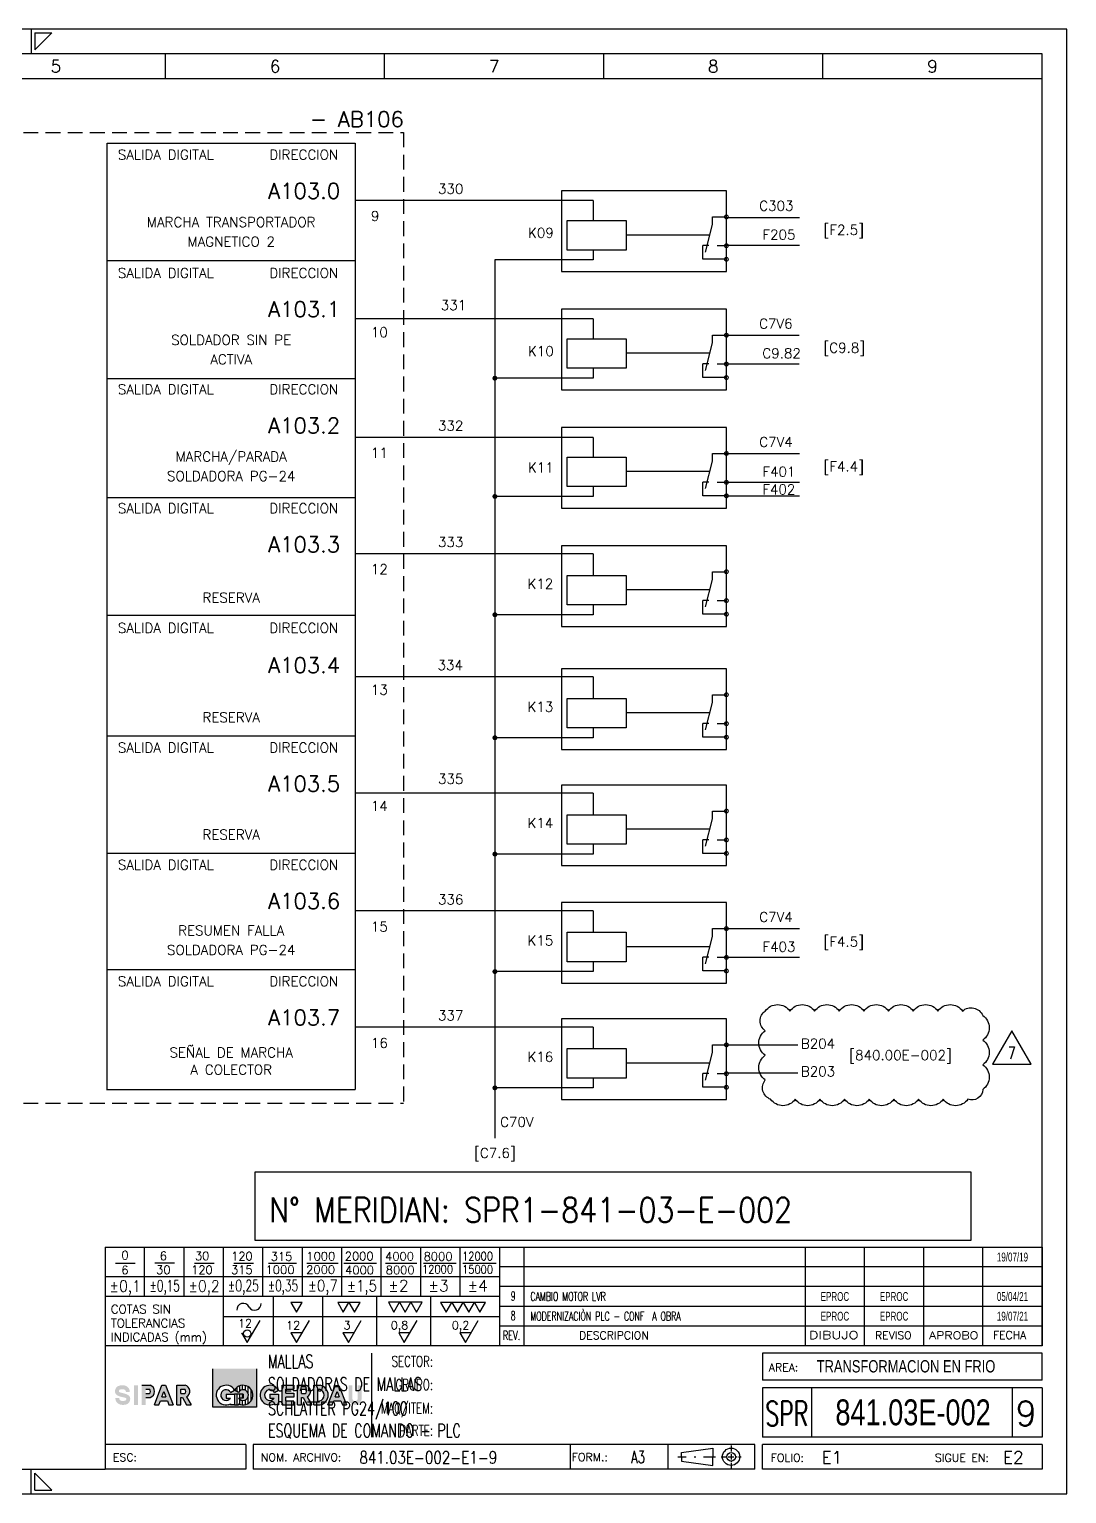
# Model space of a CAD drawing. Header units: millimetres. Extents: x 0 to 420, y 0 to 297.
# Drawn here: x 209.6 to 420, y 0 to 297 of the extents above; entities that cross this region are included whole.
import ezdxf
from ezdxf.enums import TextEntityAlignment as Align

# ---------------------------------------------------------------- set-up
doc = ezdxf.new("R2010")
doc.units = ezdxf.units.MM
doc.linetypes.add('HIDDEN', pattern=[4.5, 3, -1.5])
for name, color, linetype in [('COMPONENTES', 4, 'Continuous'), ('LINE-CONEX', 3, 'Continuous'), ('MARGENES', 6, 'Continuous'), ('REC', 6, 'Continuous'), ('RECUADRO', 5, 'HIDDEN'), ('TEX', 150, 'Continuous'), ('TEXTO', 7, 'Continuous'), ('Textos', 150, 'Continuous'), ('TITULO', 6, 'Continuous')]:
    doc.layers.add(name, color=color, linetype=linetype)
doc.styles.add('ARIAL', font='arial.ttf', dxfattribs={"height": 2})
doc.styles.add('LCOTAS', font='ROMANS')
doc.styles.add('LETRA2', font='swissk.ttf', dxfattribs={"height": 2})
doc.styles.add('LETRA25', font='romans', dxfattribs={"height": 2.5})
doc.styles.add('LETRA4', font='ROMANS', dxfattribs={"height": 4})
doc.styles.add('LETRA5', font='ROMANS', dxfattribs={"height": 5})
doc.styles.add('ROMANS', font='romans.shx', dxfattribs={"width": 0.85})
doc.styles.get("Standard").update_dxf_attribs({"font": 'arial.ttf'})

# ---------------------------------------------------------------- blocks, each defined once
blk = doc.blocks.new('CONTAC1')
at = {"layer": 'COMPONENTES'}
blk.add_lwpolyline([(12, 0), (6, 0), (0, 0), (0, -6), (12, -6)], close=True, dxfattribs=at)
blk = doc.blocks.new('A3')
at = {"layer": 'TEX'}
h = blk.add_hatch(color=256, dxfattribs=at)
h.paths.add_polyline_path([(255.67, 25.35), (246.84, 25.35), (246.84, 17.57), (255.67, 17.57)])
h.paths.add_polyline_path([(252.04, 18.24), (252.04, 18.01), (251.24, 18.01), (250.44, 18.01), (250.44, 18.24, -2.348205), (251.24, 21, -2.348205)], flags=16)
h.paths.add_polyline_path([(252.08, 19.4), (252.97, 19.4), (252.97, 20.2), (251.24, 20.2), (249.52, 20.2), (249.52, 19.4), (250.41, 19.4, -3.501885), (250.45, 20.54), (251.24, 21), (252.04, 20.54, -3.501885)], flags=0)
h = blk.add_hatch(color=256, dxfattribs=at)
h.paths.add_polyline_path([(228.13, 21.15), (228.25, 21.17), (228.36, 21.18), (228.49, 21.19), (228.63, 21.18), (228.75, 21.17), (228.86, 21.14), (228.97, 21.08), (229.08, 21), (229.15, 20.89), (229.18, 20.81), (229.2, 20.7), (229.21, 20.6), (230.01, 20.6), (230, 20.66), (230, 20.7), (229.99, 20.75), (229.99, 20.8), (229.98, 20.84), (229.98, 20.88), (229.97, 20.92), (229.96, 20.96), (229.95, 21), (229.94, 21.04), (229.93, 21.08), (229.91, 21.12), (229.9, 21.17), (229.88, 21.21), (229.86, 21.25), (229.83, 21.29), (229.81, 21.34), (229.78, 21.38), (229.75, 21.43), (229.71, 21.47), (229.68, 21.51), (229.64, 21.55), (229.6, 21.59), (229.56, 21.63), (229.52, 21.66), (229.47, 21.7), (229.43, 21.73), (229.38, 21.76), (229.34, 21.79), (229.29, 21.81), (229.25, 21.83), (229.21, 21.85), (229.16, 21.87), (229.12, 21.89), (229.08, 21.9), (229.03, 21.92), (228.99, 21.93), (228.95, 21.94), (228.91, 21.95), (228.87, 21.95), (228.83, 21.96), (228.78, 21.97), (228.74, 21.97), (228.7, 21.97), (228.66, 21.98), (228.62, 21.98), (228.58, 21.98), (228.54, 21.98), (228.5, 21.98), (228.46, 21.98), (228.42, 21.98), (228.38, 21.98), (228.34, 21.98), (228.3, 21.98), (228.25, 21.97), (228.21, 21.97), (228.16, 21.97), (228.11, 21.96), (228.06, 21.95), (228.01, 21.94), (227.95, 21.93), (227.9, 21.92), (227.84, 21.9), (227.78, 21.88), (227.72, 21.86), (227.66, 21.83), (227.6, 21.8), (227.54, 21.77), (227.48, 21.73), (227.42, 21.69), (227.37, 21.65), (227.32, 21.6), (227.27, 21.55), (227.23, 21.5), (227.19, 21.44), (227.15, 21.38), (227.12, 21.31), (227.1, 21.25), (227.07, 21.18), (227.05, 21.12), (227.03, 21.05), (227.02, 20.98), (227.01, 20.92), (227, 20.85), (227, 20.79), (227, 20.72), (227, 20.66), (227.01, 20.6), (227.02, 20.54), (227.04, 20.49), (227.05, 20.44), (227.08, 20.39), (227.1, 20.34), (227.13, 20.29), (227.16, 20.24), (227.19, 20.2), (227.23, 20.16), (227.26, 20.11), (227.3, 20.07), (227.34, 20.04), (227.38, 20), (227.39, 19.99), (227.54, 19.91), (227.8, 19.79), (228.09, 19.7), (228.41, 19.62), (228.72, 19.54), (228.99, 19.49), (229.14, 19.43), (229.29, 19.29), (229.28, 19.1), (229.2, 18.94), (229.03, 18.86), (228.78, 18.82), (228.55, 18.81), (228.34, 18.82), (228.19, 18.86), (228.04, 18.96), (227.92, 19.1), (227.89, 19.21), (227.87, 19.4), (227.07, 19.4), (227.07, 19.34), (227.08, 19.3), (227.08, 19.25), (227.09, 19.2), (227.09, 19.16), (227.1, 19.12), (227.11, 19.08), (227.12, 19.04), (227.13, 19), (227.14, 18.96), (227.15, 18.92), (227.16, 18.88), (227.18, 18.83), (227.2, 18.79), (227.22, 18.75), (227.24, 18.71), (227.27, 18.66), (227.3, 18.62), (227.33, 18.57), (227.36, 18.53), (227.4, 18.49), (227.44, 18.45), (227.48, 18.41), (227.52, 18.37), (227.56, 18.34), (227.6, 18.3), (227.65, 18.27), (227.69, 18.24), (227.74, 18.21), (227.78, 18.19), (227.83, 18.17), (227.87, 18.15), (227.91, 18.13), (227.96, 18.11), (228, 18.1), (228.04, 18.08), (228.08, 18.07), (228.13, 18.06), (228.17, 18.05), (228.21, 18.05), (228.25, 18.04), (228.29, 18.03), (228.33, 18.03), (228.37, 18.03), (228.41, 18.02), (228.45, 18.02), (228.49, 18.02), (228.53, 18.02), (228.57, 18.02), (228.61, 18.02), (228.65, 18.02), (228.7, 18.02), (228.74, 18.02), (228.78, 18.02), (228.82, 18.03), (228.87, 18.03), (228.92, 18.03), (228.97, 18.04), (229.02, 18.05), (229.07, 18.06), (229.12, 18.07), (229.18, 18.08), (229.24, 18.1), (229.29, 18.12), (229.35, 18.14), (229.42, 18.17), (229.48, 18.2), (229.54, 18.23), (229.59, 18.27), (229.65, 18.31), (229.71, 18.35), (229.76, 18.4), (229.8, 18.45), (229.85, 18.5), (229.89, 18.56), (229.92, 18.62), (229.95, 18.69), (229.98, 18.75), (230, 18.82), (230.03, 18.88), (230.04, 18.95), (230.06, 19.02), (230.07, 19.08), (230.07, 19.15), (230.08, 19.21), (230.08, 19.28), (230.07, 19.34), (230.07, 19.4), (230.05, 19.46), (230.04, 19.51), (230.02, 19.56), (230, 19.61), (229.97, 19.66), (229.95, 19.71), (229.92, 19.76), (229.88, 19.8), (229.85, 19.84), (229.81, 19.89), (229.77, 19.93), (229.73, 19.96), (229.69, 20), (229.68, 20.01), (229.64, 20.03), (229.58, 20.06), (229.53, 20.09), (229.48, 20.11), (229.43, 20.14), (229.38, 20.16), (229.34, 20.18), (229.29, 20.19), (229.25, 20.21), (229.21, 20.23), (229.17, 20.24), (229.13, 20.25), (229.09, 20.27), (229.05, 20.28), (229.02, 20.29), (228.98, 20.3), (228.94, 20.31), (228.9, 20.32), (228.86, 20.33), (228.82, 20.34), (228.79, 20.35), (228.69, 20.37), (228.62, 20.39), (228.55, 20.41), (228.51, 20.42), (228.47, 20.43), (228.44, 20.44), (228.4, 20.45), (228.36, 20.46), (228.33, 20.46), (228.29, 20.47), (228.26, 20.48), (228.18, 20.5), (228.09, 20.52), (227.98, 20.56), (227.87, 20.62), (227.79, 20.71), (227.79, 20.83), (227.82, 20.96), (227.89, 21.06), (228, 21.12)])
h.paths.add_polyline_path([(230.87, 18.01), (231.67, 18.01), (231.67, 21.99), (230.87, 21.99)])
h.paths.add_polyline_path([(232.42, 18.01), (233.22, 18.01), (233.22, 19.5), (234.14, 19.5, 0.708852), (234.14, 21.99), (232.42, 21.99)])
h.paths.add_polyline_path([(233.22, 20.3), (233.22, 21.2), (233.97, 21.2, -0.566556), (233.97, 20.3)], flags=16)
h.paths.add_polyline_path([(236.19, 18.83), (237.62, 18.83), (237.94, 18.01), (238.8, 18.01), (237.24, 21.99), (236.52, 21.99), (235.03, 18.01), (235.88, 18.01)])
h.paths.add_polyline_path([(236.49, 19.63), (236.89, 20.7), (237.31, 19.63)], flags=16)
h.paths.add_polyline_path([(240.35, 19.5), (240.71, 19.5), (241.52, 18.01), (242.43, 18.01), (241.52, 19.67, 0.672291), (241.2, 21.99), (239.55, 21.99), (239.55, 18.01), (240.35, 18.01)])
h.paths.add_polyline_path([(240.35, 20.3), (240.35, 21.2), (241.15, 21.2, -0.508421), (241.1, 20.3)], flags=16)
h = blk.add_hatch(dxfattribs=at)
h.set_pattern_fill('ANSI31', color=256, scale=0.179464, angle=45, style=0)
h.set_pattern_definition([(90, (130.9459, 1.37434), (-0.5697977, 1e-16), [])])
h.paths.add_polyline_path([(251.24, 21), (252.04, 20.54, -3.501885), (252.08, 19.4), (252.97, 19.4), (252.97, 20.2), (251.24, 20.2), (251.24, 18.01), (252.04, 18.01), (252.04, 18.24, 2.348205)])
h = blk.add_hatch(color=256, dxfattribs=at)
h.paths.add_polyline_path([(259.33, 18.24), (259.33, 18.01), (260.13, 18.01), (260.13, 20.2), (258.4, 20.2), (258.4, 19.4), (259.29, 19.4, -3.501885), (259.33, 20.54), (260.13, 21, 2.348205)])
h.paths.add_polyline_path([(263.26, 21.99), (260.87, 21.99), (260.87, 18.01), (263.26, 18.01), (263.26, 18.8), (261.66, 18.8), (261.66, 19.56), (263.26, 19.56), (263.26, 20.36), (261.66, 20.36), (261.66, 21.2), (263.26, 21.2)])
h.paths.add_polyline_path([(265.68, 21.99), (264.02, 21.99), (264.02, 18.01), (264.82, 18.01), (264.82, 19.5), (265.18, 19.5), (265.99, 18.01), (266.9, 18.01), (266, 19.67, 0.672291)])
h.paths.add_polyline_path([(264.82, 21.2), (265.63, 21.2, -0.508421), (265.58, 20.3), (264.82, 20.3)], flags=16)
h.paths.add_polyline_path([(268.57, 21.99), (267.33, 21.99), (267.33, 18.01), (268.59, 18.01, 0.825148)])
h.paths.add_polyline_path([(268.12, 21.2), (268.49, 21.2, -0.780464), (268.5, 18.8), (268.12, 18.8)], flags=16)
h.paths.add_polyline_path([(272.41, 21.97), (271.69, 21.99), (270.19, 18.01), (271.04, 18.01), (271.35, 18.83), (272.79, 18.83), (273.11, 18.01), (273.97, 18.01)])
h.paths.add_polyline_path([(272.05, 20.7), (272.47, 19.63), (271.65, 19.63)], flags=16)
h.paths.add_polyline_path([(275.15, 21.99), (274.35, 21.99), (274.35, 19.12, 0.841466), (277, 19.12), (277, 21.99), (276.2, 21.99), (276.2, 19.2, -0.760831), (275.15, 19.2)])
at = {"layer": 'MARGENES', "color": 4}
for p, q in [((420, 297), (0, 297)), ((210, 297), (210, 292)), ((210.77, 292.85), (214.17, 296.25)), ((210.77, 296.25), (214.17, 296.25)), ((210.77, 296.25), (210.77, 292.85)), ((420, 0), (420, 297)), ((210, 0), (210, 5)), ((210.77, 4.15), (214.17, 0.75)), ((210.77, 0.75), (210.77, 4.15)), ((0, 0), (420, 0)), ((210.77, 0.75), (214.17, 0.75))]:
    blk.add_line(p, q, dxfattribs=at)
at = {"layer": 'MARGENES'}
for p, q in [((415, 292), (15, 292)), ((415, 30), (415, 292)), ((415, 50), (415, 30)), ((415, 23), (415, 28.5)), ((415, 21.5), (415, 11.5)), ((415, 10), (415, 5)), ((15, 5), (225, 5)), ((253.5, 5), (225, 5)), ((356.78, 5), (255, 5)), ((415, 5), (358.28, 5))]:
    blk.add_line(p, q, dxfattribs=at)
at = {"layer": 'MARGENES', "color": 1}
for p, q in [((237.22, 287), (237.22, 292)), ((281.67, 287), (281.67, 292)), ((326.11, 287), (326.11, 292)), ((370.56, 287), (370.56, 292)), ((15, 287), (415, 287)), ((233, 40), (233, 50)), ((241, 40), (241, 50)), ((249, 30), (249, 50)), ((257, 40), (257, 50)), ((265, 40), (265, 50)), ((273, 40), (273, 50)), ((281, 40), (281, 50)), ((289, 40), (289, 50)), ((297, 40), (297, 50)), ((310, 30), (310, 50)), ((367, 30), (367, 50)), ((379, 30), (379, 50)), ((391, 30), (391, 50)), ((403, 30), (403, 50)), ((227.1, 46.76), (231.1, 46.76)), ((235.06, 46.82), (239.06, 46.82)), ((243.1, 46.76), (247.1, 46.76)), ((251.1, 46.76), (255.1, 46.76)), ((258.14, 46.76), (263.81, 46.76)), ((265.88, 46.76), (272.28, 46.76)), ((273.41, 46.76), (280, 46.76)), ((281.87, 46.76), (288.24, 46.76)), ((289.57, 46.76), (296.2, 46.76)), ((297.52, 46.76), (304.29, 46.76)), ((415, 46), (305, 46)), ((305, 44), (225, 44)), ((415, 42), (305, 42)), ((259.09, 40), (259.09, 30)), ((269.09, 40), (269.09, 30)), ((280.02, 40), (280.02, 30)), ((290.95, 40), (290.95, 30)), ((305, 35.88), (249, 35.88)), ((415, 38), (305, 38)), ((253.8, 30.65), (256.41, 35.15)), ((263.8, 30.65), (266.41, 35.15)), ((274.32, 30.65), (276.92, 35.15)), ((285.67, 30.65), (288.27, 35.15)), ((298.06, 30.65), (300.66, 35.15)), ((415, 34), (305, 34)), ((252.67, 32.62), (253.8, 30.65)), ((262.67, 32.62), (263.8, 30.65)), ((264.94, 32.62), (262.67, 32.62)), ((273.19, 32.62), (274.32, 30.65)), ((275.46, 32.62), (273.19, 32.62)), ((284.53, 32.62), (285.67, 30.65)), ((286.81, 32.62), (284.53, 32.62)), ((296.92, 32.62), (298.06, 30.65)), ((299.2, 32.62), (296.92, 32.62)), ((351.94, 9.77), (351.94, 8.55)), ((341.17, 7.49), (342.83, 7.49)), ((344.43, 7.49), (344.79, 7.49)), ((346.34, 7.49), (348.79, 7.49)), ((349.91, 7.49), (350.08, 7.49)), ((349.99, 7.49), (350.86, 7.49)), ((351.35, 7.49), (352.48, 7.49)), ((351.94, 8.39), (351.94, 8.23)), ((351.94, 8.02), (351.94, 6.94)), ((351.94, 6.7), (351.94, 6.45)), ((351.94, 6.26), (351.94, 5.18)), ((353.02, 7.49), (353.16, 7.49)), ((353.42, 7.49), (353.96, 7.49))]:
    blk.add_line(p, q, dxfattribs=at)
at = {"layer": 'MARGENES', "color": 7}
for p, q in [((225, 50), (415, 50)), ((305, 50), (305, 30)), ((305, 40), (225, 40)), ((415, 30), (225, 30)), ((279, 28.5), (279, 11.5)), ((415, 28.5), (358.28, 28.5)), ((358.28, 28.5), (358.28, 23)), ((415, 23), (358.28, 23)), ((415, 21.5), (358.28, 21.5)), ((358.28, 21.5), (358.28, 11.5)), ((368.28, 11.5), (368.28, 21.5)), ((409, 11.5), (409, 21.5)), ((253.5, 10), (225, 10)), ((253.5, 10), (253.5, 5)), ((356.78, 10), (255, 10)), ((255, 10), (255, 5)), ((319.3, 10), (319.3, 5)), ((339.1, 10), (339.1, 5)), ((356.78, 5), (356.78, 10)), ((415, 11.5), (358.28, 11.5)), ((415, 10), (358.28, 10)), ((358.28, 5), (358.28, 10))]:
    blk.add_line(p, q, dxfattribs=at)
at = {"layer": 'MARGENES', "color": 1}
for points in [[(262.67, 38.81), (263.8, 36.84), (264.94, 38.81)], [(272.17, 38.81), (273.3, 36.84), (274.44, 38.81)], [(274.44, 38.81), (275.58, 36.84), (276.72, 38.81)], [(282.43, 38.82), (283.57, 36.85), (284.71, 38.82)], [(284.71, 38.82), (285.84, 36.85), (286.98, 38.82)], [(286.98, 38.82), (288.12, 36.85), (289.26, 38.82)], [(293.04, 38.76), (294.18, 36.79), (295.32, 38.76)], [(295.32, 38.76), (296.45, 36.79), (297.59, 38.76)], [(297.59, 38.76), (298.73, 36.79), (299.87, 38.76)], [(299.87, 38.76), (301, 36.79), (302.14, 38.76)]]:
    blk.add_lwpolyline(points, close=True, dxfattribs=at)
blk.add_circle((253.82, 32.5), 0.742, dxfattribs=at)
for centre, start, end in [((253.01, 37.3), 25.3098, 184.5991), ((255.32, 38.52), 210.3269, 2.285)]:
    blk.add_arc(centre, 1.31, start, end, dxfattribs=at)
at = {"layer": 'REC'}
blk.add_line((225, 50), (225, 5), dxfattribs=at)
at = {"layer": 'TEX'}
for p, q in [((246.84, 17.57), (246.84, 25.35)), ((255.67, 25.35), (255.67, 17.57)), ((232.42, 21.99), (234.14, 21.99)), ((233.22, 21.2), (233.97, 21.2)), ((235.03, 18.01), (236.52, 21.99)), ((236.52, 21.99), (237.24, 21.99)), ((237.24, 21.99), (238.8, 18.01)), ((239.55, 18.01), (239.55, 21.99)), ((239.55, 21.99), (241.2, 21.99)), ((240.35, 20.3), (240.35, 21.2)), ((240.35, 21.2), (241.15, 21.2)), ((250.45, 20.54), (251.24, 21)), ((252.04, 20.54), (251.24, 21)), ((259.33, 20.54), (260.13, 21)), ((260.87, 18.01), (260.87, 21.99)), ((260.87, 21.99), (263.26, 21.99)), ((261.66, 20.36), (261.66, 21.2)), ((261.66, 21.2), (263.26, 21.2)), ((263.26, 21.99), (263.26, 21.2)), ((264.02, 18.01), (264.02, 21.99)), ((264.02, 21.99), (265.68, 21.99)), ((264.82, 20.3), (264.82, 21.2)), ((264.82, 21.2), (265.63, 21.2)), ((267.33, 18.01), (267.33, 21.99)), ((267.33, 21.99), (268.57, 21.99)), ((268.12, 18.8), (268.12, 21.2)), ((268.12, 21.2), (268.49, 21.2)), ((270.19, 18.01), (271.69, 21.99)), ((271.69, 21.99), (272.41, 21.97)), ((272.41, 21.97), (273.97, 18.01)), ((233.22, 20.3), (233.97, 20.3)), ((233.22, 19.5), (234.14, 19.5)), ((235.03, 18.01), (235.88, 18.01)), ((235.88, 18.01), (236.19, 18.83)), ((236.19, 18.83), (237.62, 18.83)), ((236.49, 19.63), (236.89, 20.7)), ((236.49, 19.63), (237.31, 19.63)), ((236.89, 20.7), (237.31, 19.63)), ((237.62, 18.83), (237.94, 18.01)), ((237.94, 18.01), (238.8, 18.01)), ((239.55, 18.01), (240.35, 18.01)), ((240.35, 20.3), (241.1, 20.3)), ((240.35, 18.01), (240.35, 19.5)), ((240.35, 19.5), (240.71, 19.5)), ((240.71, 19.5), (241.52, 18.01)), ((241.52, 19.67), (242.43, 18.01)), ((241.52, 18.01), (242.43, 18.01)), ((249.52, 20.2), (249.52, 19.4)), ((249.52, 20.2), (251.24, 20.2)), ((249.52, 19.4), (250.41, 19.4)), ((250.44, 18.24), (250.44, 18.01)), ((251.24, 18.01), (250.44, 18.01)), ((252.97, 20.2), (251.24, 20.2)), ((251.24, 20.2), (251.24, 18.01)), ((251.24, 20.2), (251.24, 18.01)), ((251.24, 18.01), (252.04, 18.01)), ((252.04, 18.24), (252.04, 18.01)), ((252.97, 19.4), (252.08, 19.4)), ((252.97, 20.2), (252.97, 19.4)), ((258.4, 20.2), (260.13, 20.2)), ((258.4, 20.2), (258.4, 19.4)), ((258.4, 19.4), (259.29, 19.4)), ((259.33, 18.24), (259.33, 18.01)), ((260.13, 18.01), (259.33, 18.01)), ((260.13, 20.2), (260.13, 18.01)), ((260.87, 18.01), (263.26, 18.01)), ((261.66, 20.36), (263.26, 20.36)), ((261.66, 18.8), (261.66, 19.56)), ((263.26, 19.56), (261.66, 19.56)), ((263.26, 18.8), (261.66, 18.8)), ((263.26, 20.36), (263.26, 19.56)), ((263.26, 18.01), (263.26, 18.8)), ((264.02, 18.01), (264.82, 18.01)), ((264.82, 20.3), (265.58, 20.3)), ((264.82, 18.01), (264.82, 19.5)), ((264.82, 19.5), (265.18, 19.5)), ((265.18, 19.5), (265.99, 18.01)), ((265.99, 18.01), (266.9, 18.01)), ((266, 19.67), (266.9, 18.01)), ((267.33, 18.01), (268.59, 18.01)), ((268.12, 18.8), (268.5, 18.8)), ((270.19, 18.01), (271.04, 18.01)), ((271.04, 18.01), (271.35, 18.83)), ((271.35, 18.83), (272.79, 18.83)), ((271.65, 19.63), (272.05, 20.7)), ((271.65, 19.63), (272.47, 19.63)), ((272.05, 20.7), (272.47, 19.63)), ((272.79, 18.83), (273.11, 18.01)), ((273.11, 18.01), (273.97, 18.01)), ((255.67, 17.57), (246.84, 17.57))]:
    blk.add_line(p, q, dxfattribs=at)
for centre, radius, start, end in [((233.7, 20.75), 0.524, 300.9321, 59.0679), ((233.7, 20.75), 1.32, 289.338, 70.662), ((240.8, 20.77), 0.558, 302.7945, 50.5935), ((240.89, 20.77), 1.27, 300.0461, 75.6964), ((249.52, 20), 1.99, 30, 297.7317), ((249.52, 20), 1.08, 30, 326.251), ((252.97, 20), 1.99, 242.2683, 150), ((252.97, 20), 1.08, 213.749, 150), ((258.4, 20), 1.99, 30, 297.7317), ((258.4, 20), 1.08, 30, 326.251), ((265.27, 20.77), 0.558, 302.7945, 50.5935), ((265.36, 20.77), 1.27, 300.0461, 75.6964), ((268.2, 20), 1.23, 284.4183, 76.3013), ((268.2, 20), 2.03, 281.2242, 79.3349)]:
    blk.add_arc(centre, radius, start, end, dxfattribs=at)
at = {"layer": 'Textos'}
for p, q in [((341.85, 8.34), (348.22, 9.24)), ((348.22, 9.24), (348.22, 7.49)), ((341.85, 7.49), (341.85, 8.34)), ((341.85, 7.49), (341.85, 6.63)), ((341.85, 6.63), (348.22, 5.73)), ((348.22, 5.73), (348.22, 7.49))]:
    blk.add_line(p, q, dxfattribs=at)
for radius in [1.75, 0.877]:
    blk.add_circle((351.94, 7.49), radius, dxfattribs=at)
at = {"layer": 'MARGENES', "color": 1, "style": 'LCOTAS'}
for s, height, p in [('0', 1.71, (228.3, 47.52)), ('6', 1.71, (236.08, 47.38)), ('30', 1.71, (243.21, 47.37)), ('120', 1.71, (250.53, 47.32)), ('315', 1.71, (258.57, 47.26)), ('1000', 1.71, (265.8, 47.3)), ('2000', 1.71, (273.58, 47.32)), ('4000', 1.71, (281.77, 47.28)), ('8000', 1.71, (289.58, 47.26)), ('6', 1.71, (228.26, 44.52)), ('30', 1.71, (235.33, 44.55)), ('120', 1.71, (242.42, 44.55)), ('315', 1.71, (250.53, 44.55)), ('1000', 1.71, (257.54, 44.57)), ('2000', 1.71, (265.77, 44.58)), ('4000', 1.71, (273.66, 44.5)), ('8000', 1.71, (281.9, 44.51)), ('%%P2', 2.3, (282.4, 41.04)), ('%%P3', 2.3, (290.53, 41.04)), ('%%P4', 2.3, (298.48, 41.04)), ('COTAS SIN', 1.743, (226.15, 36.55)), ('TOLERANCIAS', 1.743, (226.15, 33.72)), ('INDICADAS (mm)', 1.743, (226.15, 30.9)), ('12', 1.656, (251.94, 33.74)), ('12', 1.656, (261.7, 33.33)), ('3', 1.66, (273.35, 33.33)), ('0,8', 1.656, (282.92, 33.33)), ('0,2', 1.656, (295.31, 33.33))]:
    blk.add_text(s, height=height, dxfattribs=at).set_placement(p)
for s, height, width, p, p2 in [('12000', 1.71, 0.790089, (297.4, 47.32), (303.64, 47.32)), ('12000', 1.71, 0.797835, (289.25, 44.67), (295.55, 44.67)), ('15000', 1.71, 0.790089, (297.4, 44.63), (303.64, 44.63)), ('%%P0,1', 2.3, 0.865454, (225.88, 40.96), (232.23, 40.96)), ('%%P0,15', 2.3, 0.598358, (234.03, 41.03), (240.12, 41.03)), ('%%P0,2', 2.3, 0.787915, (241.91, 40.96), (248.21, 40.96)), ('%%P0,25', 2.3, 0.617458, (249.89, 41.06), (256.18, 41.06)), ('%%P0,35', 2.3, 0.603736, (257.99, 41.06), (264.14, 41.06)), ('%%P0,7', 2.3, 0.760403, (266.1, 41.06), (272.18, 41.06)), ('%%P1,5', 2.3, 0.762292, (274.03, 41.03), (280.12, 41.03))]:
    blk.add_text(s, height=height, dxfattribs=dict(at, width=width)).set_placement(p, p2, align=Align.FIT)
at = {"layer": 'TEX', "style": 'LCOTAS'}
for s, p in [('5', (215, 289.5)), ('6', (259.44, 289.5)), ('7', (303.89, 289.5)), ('8', (348.33, 289.5)), ('9', (392.78, 289.5))]:
    blk.add_text(s, height=2.5, dxfattribs=at).set_placement(p, align=Align.MIDDLE_CENTER)
at = {"layer": 'TEX', "width": 0.6456}
for tag, p in [('DIBUJO', (373, 48)), ('REVISO', (385, 48)), ('APROBO', (397, 48)), ('FECHA', (409, 48)), ('DIBUJO', (373, 44)), ('REVISO', (385, 44)), ('APROBO', (397, 44)), ('FECHA', (409, 44)), ('DIBUJO', (373, 40)), ('REVISO', (385, 40)), ('APROBO', (397, 40)), ('FECHA', (409, 40)), ('DIBUJO', (373, 36)), ('REVISO', (385, 36)), ('APROBO', (397, 36)), ('FECHA', (409, 36))]:
    blk.add_attdef(tag, text='', height=1.8, dxfattribs=at).set_placement(p, align=Align.MIDDLE_CENTER)
at = {"layer": 'Textos', "style": 'LCOTAS'}
for s, height, width, p, p2 in [('REV.', 1.8, 0.645643, (305.64, 31.2), (309.18, 31.2)), ('DIBUJO', 1.6, 1.231263, (367.73, 31.37), (377.77, 31.37)), ('APROBO', 1.6, 1.075207, (392.08, 31.33), (402.07, 31.33))]:
    blk.add_text(s, height=height, dxfattribs=dict(at, width=width)).set_placement(p, p2, align=Align.FIT)
for s, height, p in [('DESCRIPCION', 1.62, (321.1, 31.3)), ('REVISO', 1.6, (381.15, 31.32)), ('FECHA', 1.6, (405.07, 31.37)), ('AREA:', 1.627, (359.58, 24.81)), ('ESC:', 1.627, (226.58, 6.56)), ('NOM. ARCHIVO:', 1.6271, (256.58, 6.56)), ('FORM.:', 1.627, (319.62, 6.62)), ('FOLIO:', 1.627, (359.97, 6.47)), ('SIGUE EN:', 1.627, (393.27, 6.47))]:
    blk.add_text(s, height=height, dxfattribs=at).set_placement(p)
at = {"layer": 'Textos', "style": 'LCOTAS', "width": 0.7}
for s, p in [('SECTOR:', (291.49, 25.76)), ('GRUPO:', (291.49, 21.03)), ('MAQ/ITEM:', (291.49, 16.26)), ('PARTE:', (291.49, 11.74))]:
    blk.add_text(s, height=2.169, dxfattribs=at).set_placement(p, align=Align.RIGHT)
at = {"layer": 'Textos', "style": 'LCOTAS', "width": 0.645643}
for p in [(307.74, 48.1), (307.74, 44.1), (307.74, 40.1), (307.74, 36.1)]:
    blk.add_attdef('REV', text='', height=1.8, dxfattribs=at).set_placement(p, align=Align.MIDDLE)
at = {"layer": 'Textos'}
for tag, p, height, style, width in [('TEXTO_DE_REVISION', (311.23, 47.1), 1.8, 'LCOTAS', 0.645643), ('TEXTO_DE_REVISION', (311.23, 43.1), 1.8, 'LCOTAS', 0.645643), ('TEXTO_DE_REVISION', (311.23, 39.1), 1.8, 'LCOTAS', 0.645643), ('TEXTO_DE_REVISION', (311.23, 35.1), 1.8, 'LCOTAS', 0.645643), ('ARCHIVO', (276.56, 6.1), 2.5, 'LETRA25', 0.8)]:
    blk.add_attdef(tag, p, '', height=height, dxfattribs=dict(at, style=style, width=width))
for tag, style, width, p in [('AREA', 'ARIAL', 0.75, (387.41, 25.84)), ('A', 'LETRA25', 0.7, (333.06, 7.45))]:
    blk.add_attdef(tag, text='', height=2.5, dxfattribs=dict(at, style=style, width=width)).set_placement(p, align=Align.MIDDLE_CENTER)
at = {"layer": 'Textos', "style": 'LETRA25'}
for tag, p in [('ESC', (232.65, 6.1)), ('FOLIO', (370.29, 6.1)), ('SIGUE EN', (407.08, 6.1))]:
    blk.add_attdef(tag, p, '', height=2.5, dxfattribs=at)
at = {"layer": 'TITULO', "color": 150, "style": 'LETRA4', "width": 0.7}
for tag, p in [('SECTOR', (292.49, 25.49)), ('GRUPO', (292.49, 20.87)), ('MAQ/ITEM', (292.49, 15.96)), ('PARTE', (292.49, 11.44))]:
    blk.add_attdef(tag, p, '', height=2.5, dxfattribs=at)
at = {"layer": 'TITULO', "style": 'LETRA5', "width": 0.65}
blk.add_attdef('COD', text='', height=5, dxfattribs=at).set_placement((363.24, 16.25), align=Align.MIDDLE)
at = {"layer": 'TITULO', "color": 6, "style": 'LETRA2', "width": 0.75}
blk.add_attdef('NUMERO', text='', height=5.25, dxfattribs=at).set_placement((388.84, 16.5), align=Align.MIDDLE_CENTER)
at = {"layer": 'TITULO', "style": 'LETRA5'}
blk.add_attdef('REV', text='', height=5, dxfattribs=at).set_placement((411.77, 16.3), align=Align.MIDDLE)
blk = doc.blocks.new('REV')
blk.add_lwpolyline([(0, 4.5), (-3.9, -2.25), (3.9, -2.25)], close=True)
at = {"style": 'ROMANS', "width": 0.75}
blk.add_attdef('00', text='', height=2.5, dxfattribs=at).set_placement((0, 0), align=Align.MIDDLE)

msp = doc.modelspace()

# ---------------------------------------------------------------- linework, layer by layer
msp.add_lwpolyline([(358.87, 97.89, -0.520567), (363.87, 97.89, -0.520567), (368.87, 97.89, -0.520567), (373.87, 97.89, -0.520567), (378.87, 97.89, -0.520567), (383.87, 97.89, -0.520567), (388.87, 97.89, -0.520567), (393.87, 97.89, -0.520567), (398.87, 97.89, -0.520567), (402.97, 96.99, -0.520567), (402.97, 91.99, -0.520567), (402.97, 86.99, -0.520567), (402.97, 81.99, -0.520567), (399.96, 80, -0.520567), (394.96, 80, -0.520567), (389.96, 80, -0.520567), (384.96, 80, -0.520567), (379.96, 80, -0.520567), (374.96, 80, -0.520567), (369.96, 80, -0.520567), (364.96, 80, -0.520567), (359.96, 80, -0.520567), (358.87, 83.91, -0.520567), (358.87, 88.91, -0.520567), (358.87, 93.91, -0.520567)], format="xyb", close=True)
at = {"layer": 'COMPONENTES'}
for p, q in [((317.57, 264.22), (317.57, 247.89)), ((350.99, 264.22), (317.57, 264.22)), ((323.98, 262.29), (323.98, 258.23)), ((350.99, 247.89), (350.99, 264.22)), ((348.2, 257.38), (348.2, 258.95)), ((348.2, 258.95), (350.97, 258.95)), ((346.78, 251.82), (348.2, 257.38)), ((330.71, 255.34), (347.66, 255.34)), ((347.41, 253.13), (346.19, 253.13)), ((346.19, 250.36), (346.19, 253.13)), ((349.11, 253.14), (350.97, 253.14)), ((323.98, 252.23), (323.98, 250.23)), ((350.97, 250.36), (346.19, 250.36)), ((317.57, 247.89), (350.99, 247.89)), ((350.99, 240.23), (317.57, 240.23)), ((317.57, 240.23), (317.57, 223.9)), ((323.98, 238.3), (323.98, 234.24)), ((350.99, 223.9), (350.99, 240.23)), ((348.2, 234.96), (350.97, 234.96)), ((348.2, 233.39), (348.2, 234.96)), ((346.78, 227.83), (348.2, 233.39)), ((330.71, 231.35), (347.66, 231.35)), ((346.19, 226.37), (346.19, 229.14)), ((347.41, 229.14), (346.19, 229.14)), ((349.11, 229.15), (350.97, 229.15)), ((323.98, 228.24), (323.98, 226.24)), ((350.97, 226.37), (346.19, 226.37)), ((317.57, 223.9), (350.99, 223.9)), ((350.99, 216.24), (317.57, 216.24)), ((317.57, 216.24), (317.57, 199.91)), ((323.98, 214.18), (323.98, 210.24)), ((350.99, 199.91), (350.99, 216.24)), ((348.2, 210.97), (350.97, 210.97)), ((348.2, 209.4), (348.2, 210.97)), ((346.78, 203.84), (348.2, 209.4)), ((330.71, 207.36), (347.66, 207.36)), ((346.19, 202.38), (346.19, 205.15)), ((347.41, 205.15), (346.19, 205.15)), ((349.11, 205.16), (350.97, 205.16)), ((323.98, 204.25), (323.98, 202.25)), ((350.97, 202.38), (346.19, 202.38)), ((317.57, 199.91), (350.99, 199.91)), ((350.99, 192.25), (317.57, 192.25)), ((317.57, 192.25), (317.57, 175.91)), ((323.98, 190.59), (323.98, 186.25)), ((350.99, 175.91), (350.99, 192.25)), ((346.78, 179.85), (348.2, 185.41)), ((348.2, 186.98), (350.97, 186.98)), ((348.2, 185.41), (348.2, 186.98)), ((330.71, 183.37), (347.66, 183.37)), ((323.98, 180.25), (323.98, 178.26)), ((346.19, 178.38), (346.19, 181.15)), ((347.41, 181.15), (346.19, 181.15)), ((350.97, 178.38), (346.19, 178.38)), ((349.11, 181.17), (350.97, 181.17)), ((317.57, 175.91), (350.99, 175.91)), ((350.99, 167.29), (317.57, 167.29)), ((317.57, 167.29), (317.57, 150.96)), ((350.99, 150.96), (350.99, 167.29)), ((323.98, 165.64), (323.98, 161.3)), ((346.78, 154.89), (348.2, 160.46)), ((348.2, 162.03), (350.97, 162.03)), ((348.2, 160.46), (348.2, 162.03)), ((330.71, 158.42), (347.66, 158.42)), ((323.98, 155.3), (323.98, 153.31)), ((347.41, 156.2), (346.19, 156.2)), ((346.19, 153.43), (346.19, 156.2)), ((349.11, 156.22), (350.97, 156.22)), ((350.97, 153.43), (346.19, 153.43)), ((317.57, 150.96), (350.99, 150.96)), ((350.99, 143.71), (317.57, 143.71)), ((317.57, 143.71), (317.57, 127.38)), ((350.99, 127.38), (350.99, 143.71)), ((323.98, 142.06), (323.98, 137.71)), ((346.78, 131.31), (348.2, 136.87)), ((348.2, 138.44), (350.97, 138.44)), ((348.2, 136.87), (348.2, 138.44)), ((330.71, 134.83), (347.66, 134.83)), ((323.98, 131.71), (323.98, 129.72)), ((347.41, 132.62), (346.19, 132.62)), ((346.19, 129.85), (346.19, 132.62)), ((349.11, 132.63), (350.97, 132.63)), ((350.97, 129.85), (346.19, 129.85)), ((317.57, 127.38), (350.99, 127.38)), ((350.99, 119.88), (317.57, 119.88)), ((317.57, 119.88), (317.57, 103.55)), ((350.99, 103.55), (350.99, 119.88)), ((323.98, 118.23), (323.98, 113.89)), ((346.78, 107.48), (348.2, 113.04)), ((348.2, 114.61), (350.97, 114.61)), ((348.2, 113.04), (348.2, 114.61)), ((330.71, 111), (347.66, 111)), ((323.98, 107.88), (323.98, 105.89)), ((347.41, 108.79), (346.19, 108.79)), ((346.19, 106.02), (346.19, 108.79)), ((349.11, 108.8), (350.97, 108.8)), ((350.97, 106.02), (346.19, 106.02)), ((317.57, 103.55), (350.99, 103.55)), ((350.99, 96.3), (317.57, 96.3)), ((317.57, 96.3), (317.57, 79.96)), ((350.99, 79.96), (350.99, 96.3)), ((323.98, 94.64), (323.98, 90.3)), ((346.78, 83.9), (348.2, 89.46)), ((348.2, 91.03), (350.97, 91.03)), ((348.2, 89.46), (348.2, 91.03)), ((330.71, 87.42), (347.66, 87.42)), ((323.98, 84.3), (323.98, 82.31)), ((347.41, 85.2), (346.19, 85.2)), ((346.19, 82.43), (346.19, 85.2)), ((349.11, 85.22), (350.97, 85.22)), ((350.97, 82.43), (346.19, 82.43)), ((317.57, 79.96), (350.99, 79.96))]:
    msp.add_line(p, q, dxfattribs=at)
at = {"layer": 'COMPONENTES', "const_width": 0.25}
for points in [[(351.36, 258.95, -1), (350.61, 258.95, -1)], [(351.36, 253.1, -1), (350.61, 253.1, -1)], [(351.36, 250.36, -1), (350.61, 250.36, -1)], [(351.36, 234.96, -1), (350.61, 234.96, -1)], [(351.36, 229.11, -1), (350.61, 229.11, -1)], [(351.36, 226.37, -1), (350.61, 226.37, -1)], [(351.36, 210.97, -1), (350.61, 210.97, -1)], [(351.36, 205.12, -1), (350.61, 205.12, -1)], [(351.36, 202.38, -1), (350.61, 202.38, -1)], [(351.36, 186.98, -1), (350.61, 186.98, -1)], [(351.36, 181.13, -1), (350.61, 181.13, -1)], [(351.36, 178.38, -1), (350.61, 178.38, -1)], [(351.36, 162.03, -1), (350.61, 162.03, -1)], [(351.36, 156.17, -1), (350.61, 156.17, -1)], [(351.36, 153.43, -1), (350.61, 153.43, -1)], [(351.36, 138.44, -1), (350.61, 138.44, -1)], [(351.36, 132.59, -1), (350.61, 132.59, -1)], [(351.36, 129.85, -1), (350.61, 129.85, -1)], [(351.36, 114.61, -1), (350.61, 114.61, -1)], [(351.36, 108.76, -1), (350.61, 108.76, -1)], [(351.36, 106.02, -1), (350.61, 106.02, -1)], [(351.36, 91.03, -1), (350.61, 91.03, -1)], [(351.36, 85.18, -1), (350.61, 85.18, -1)], [(351.36, 82.43, -1), (350.61, 82.43, -1)]]:
    msp.add_lwpolyline(points, format="xyb", close=True, dxfattribs=at)
at = {"layer": 'LINE-CONEX'}
for p, q in [((225.44, 273.92), (275.69, 273.92)), ((225.44, 81.99), (225.44, 273.92)), ((275.69, 273.92), (275.69, 81.99)), ((323.98, 262.29), (275.69, 262.29)), ((351, 258.86), (365.79, 258.86)), ((351, 253.22), (365.79, 253.22)), ((225.44, 250.08), (275.69, 250.08)), ((304.04, 250.23), (304.04, 72.11)), ((323.98, 250.23), (304.04, 250.23)), ((225.44, 81.82), (225.44, 247.57)), ((323.98, 238.3), (275.69, 238.3)), ((350.97, 234.96), (365.77, 234.96)), ((350.97, 229.15), (365.77, 229.15)), ((225.44, 226.2), (275.69, 226.2)), ((323.98, 226.24), (304.04, 226.24)), ((323.98, 214.18), (275.69, 214.18)), ((351, 210.97), (365.79, 210.97)), ((351, 205.16), (365.79, 205.16)), ((225.44, 202.05), (275.69, 202.05)), ((323.98, 202.25), (304.04, 202.25)), ((350.98, 202.38), (365.78, 202.38)), ((323.98, 190.59), (275.69, 190.59)), ((323.98, 178.26), (304.04, 178.26)), ((275.69, 178.13), (225.44, 178.13)), ((323.98, 165.64), (275.69, 165.64)), ((225.44, 153.69), (275.69, 153.69)), ((323.98, 153.31), (304.04, 153.31)), ((323.98, 142.06), (275.69, 142.06)), ((225.44, 129.91), (275.69, 129.91)), ((323.98, 129.72), (304.04, 129.72)), ((323.98, 118.23), (275.69, 118.23)), ((351, 114.61), (365.79, 114.61)), ((351, 108.8), (365.79, 108.8)), ((275.69, 106.28), (225.44, 106.28)), ((323.98, 105.89), (304.04, 105.89)), ((323.98, 94.64), (275.69, 94.64)), ((350.97, 91.03), (365.46, 91.03)), ((350.97, 85.39), (365.46, 85.39)), ((225.44, 81.99), (275.69, 81.99)), ((323.98, 82.31), (304.04, 82.31))]:
    msp.add_line(p, q, dxfattribs=at)
at = {"layer": 'LINE-CONEX', "const_width": 0.5}
for points in [[(304.29, 226.24, -1), (303.79, 226.24, -1)], [(304.29, 202.25, -1), (303.79, 202.25, -1)]]:
    msp.add_lwpolyline(points, format="xyb", close=True, dxfattribs=at)
at = {"layer": 'LINE-CONEX', "color": 3, "const_width": 0.5}
for points in [[(303.79, 178.26, 1), (304.29, 178.26, 1)], [(303.79, 153.31, 1), (304.29, 153.31, 1)], [(303.79, 129.72, 1), (304.29, 129.72, 1)], [(303.79, 105.89, 1), (304.29, 105.89, 1)], [(303.79, 82.31, 1), (304.29, 82.31, 1)]]:
    msp.add_lwpolyline(points, format="xyb", close=True, dxfattribs=at)
at = {"layer": 'RECUADRO'}
for p, q in [((145.42, 276.06), (285.47, 276.06)), ((285.47, 276.06), (285.47, 79.22)), ((145.42, 79.22), (285.47, 79.22))]:
    msp.add_line(p, q, dxfattribs=at)
at = {"layer": 'Textos', "color": 1}
msp.add_lwpolyline([(255.39, 65.27), (400.56, 65.27), (400.56, 51.35), (255.39, 51.35)], close=True, dxfattribs=at)

# ---------------------------------------------------------------- block references
msp.add_blockref('REV', (408.87, 89.38)).add_auto_attribs({'00': '7'})
at = {"layer": 'COMPONENTES'}
ref = msp.add_blockref('A3', (0, 0), dxfattribs=at)
ref.add_attrib('AREA', 'TRANSFORMACION EN FRIO', dxfattribs={"layer": 'Textos', "height": 2.5, "style": 'ARIAL', "width": 0.75}).set_placement((387.41, 25.84), align=Align.MIDDLE_CENTER)
ref.add_attrib('COD', 'SPR', dxfattribs={"layer": 'TITULO', "height": 5, "style": 'LETRA5', "width": 0.65}).set_placement((363.24, 16.25), align=Align.MIDDLE)
ref.add_attrib('NUMERO', '841.03E-002', dxfattribs={"layer": 'TITULO', "color": 6, "height": 5.25, "style": 'LETRA2', "width": 0.75}).set_placement((388.84, 16.5), align=Align.MIDDLE_CENTER)
ref.add_attrib('REV', '9', dxfattribs={"layer": 'TITULO', "height": 5, "style": 'LETRA5'}).set_placement((411.77, 16.3), align=Align.MIDDLE)
ref.add_attrib('FOLIO', 'E1', (370.29, 6.1), dxfattribs={"layer": 'Textos', "height": 2.5, "style": 'LETRA25'})
ref.add_attrib('SIGUE EN', 'E2', (407.08, 6.1), dxfattribs={"layer": 'Textos', "height": 2.5, "style": 'LETRA25'})
ref.add_attrib('SECTOR', 'MALLAS', (258, 25.49), dxfattribs={"layer": 'TITULO', "color": 150, "height": 2.7, "style": 'LETRA4', "width": 0.7})
ref.add_attrib('GRUPO', 'SOLDADORAS DE MALLAS', (258, 20.87), dxfattribs={"layer": 'TITULO', "color": 150, "height": 2.7, "style": 'LETRA4', "width": 0.7})
ref.add_attrib('MAQ/ITEM', 'SCHLATTER PG24/100', (258, 15.96), dxfattribs={"layer": 'TITULO', "color": 150, "height": 2.7, "style": 'LETRA4', "width": 0.7})
ref.add_attrib('PARTE', 'ESQUEMA DE COMANDO - PLC', (258, 11.44), dxfattribs={"layer": 'TITULO', "color": 150, "height": 2.7, "style": 'LETRA4', "width": 0.7})
ref.add_attrib('ARCHIVO', '841.03E-002-E1-9', (276.56, 6.1), dxfattribs={"layer": 'Textos', "height": 2.5, "style": 'LETRA25', "width": 0.8})
ref.add_attrib('A', 'A3', dxfattribs={"layer": 'Textos', "height": 2.5, "style": 'LETRA25', "width": 0.7}).set_placement((333.06, 7.45), align=Align.MIDDLE_CENTER)
ref.add_attrib('REV', '8', dxfattribs={"layer": 'Textos', "height": 1.8, "style": 'LCOTAS', "width": 0.645643}).set_placement((307.74, 36.1), align=Align.MIDDLE)
ref.add_attrib('TEXTO_DE_REVISION', 'MODERNIZACIÒN PLC - CONF  A OBRA', (311.23, 35.1), dxfattribs={"layer": 'Textos', "height": 1.8, "style": 'LCOTAS', "width": 0.645643})
ref.add_attrib('DIBUJO', 'EPROC', dxfattribs={"layer": 'TEX', "height": 1.8, "width": 0.6456}).set_placement((373, 36), align=Align.MIDDLE_CENTER)
ref.add_attrib('REVISO', 'EPROC', dxfattribs={"layer": 'TEX', "height": 1.8, "width": 0.6456}).set_placement((385, 36), align=Align.MIDDLE_CENTER)
ref.add_attrib('FECHA', '19/07/21', dxfattribs={"layer": 'TEX', "height": 1.8, "width": 0.6456}).set_placement((409, 36), align=Align.MIDDLE_CENTER)
ref.add_attrib('REV', '9', dxfattribs={"layer": 'Textos', "height": 1.8, "style": 'LCOTAS', "width": 0.645643}).set_placement((307.74, 40.1), align=Align.MIDDLE)
ref.add_attrib('TEXTO_DE_REVISION', 'CAMBIO MOTOR LVR', (311.23, 39.1), dxfattribs={"layer": 'Textos', "height": 1.8, "style": 'LCOTAS', "width": 0.645643})
ref.add_attrib('DIBUJO', 'EPROC', dxfattribs={"layer": 'TEX', "height": 1.8, "width": 0.6456}).set_placement((373, 40), align=Align.MIDDLE_CENTER)
ref.add_attrib('REVISO', 'EPROC', dxfattribs={"layer": 'TEX', "height": 1.8, "width": 0.6456}).set_placement((385, 40), align=Align.MIDDLE_CENTER)
ref.add_attrib('FECHA', '05/04/21', dxfattribs={"layer": 'TEX', "height": 1.8, "width": 0.6456}).set_placement((409, 40), align=Align.MIDDLE_CENTER)
ref.add_attrib('FECHA', '19/07/19', dxfattribs={"layer": 'TEX', "height": 1.8, "width": 0.6456}).set_placement((409, 48), align=Align.MIDDLE_CENTER)
at = {"layer": 'COMPONENTES', "xscale": -1}
for p in [(330.69, 258.23), (330.69, 234.24), (330.69, 210.24), (330.69, 186.25), (330.69, 161.3), (330.69, 137.71), (330.69, 113.89), (330.69, 90.3)]:
    msp.add_blockref('CONTAC1', p, dxfattribs=at)

# ---------------------------------------------------------------- texts
at = {"layer": 'TEX', "style": 'ROMANS'}
msp.add_text('- AB106', height=3.154, dxfattribs=at).set_placement((266.53, 277.19))
at = {"layer": 'TEXTO', "style": 'ROMANS'}
for s, height, p in [('SALIDA DIGITAL', 2, (227.57, 270.57)), ('DIRECCION', 2, (258.3, 270.57)), ('A103.0', 3.154, (258.05, 262.64)), ('330', 2, (292.5, 263.64)), ('C303', 2, (357.65, 260.2)), ('9', 2, (278.9, 258.14)), ('K09', 2, (310.75, 254.72)), ('F205', 2, (358.3, 254.35)), ('[F2.5]', 2, (370.67, 255.31)), ('SALIDA DIGITAL', 2, (227.57, 246.58)), ('DIRECCION', 2, (258.3, 246.58)), ('A103.1', 3.154, (258.05, 238.65)), ('331', 2, (293.07, 240.06)), ('C7V6', 2, (357.63, 236.3)), ('10', 2, (278.9, 234.56)), ('K10', 2, (310.75, 230.72)), ('C9.82', 2, (358.28, 230.28)), ('[C9.8]', 2, (370.65, 231.41)), ('SALIDA DIGITAL', 2, (227.57, 222.99)), ('DIRECCION', 2, (258.3, 222.99)), ('A103.2', 3.154, (258.05, 215.06)), ('332', 2, (292.5, 215.6)), ('C7V4', 2, (357.65, 212.31)), ('11', 2, (278.9, 210.1)), ('K11', 2, (310.75, 207.14)), ('F401', 2, (358.3, 206.29)), ('[F4.4]', 2, (370.67, 207.33)), ('F402', 2, (358.28, 202.68)), ('SALIDA DIGITAL', 2, (227.57, 198.87)), ('DIRECCION', 2, (258.3, 198.87)), ('A103.3', 3.154, (258.05, 190.95)), ('333', 2, (292.5, 192.01)), ('12', 2, (278.9, 186.51)), ('K12', 2, (310.65, 183.55)), ('SALIDA DIGITAL', 2, (227.57, 174.6)), ('DIRECCION', 2, (258.3, 174.6)), ('A103.4', 3.154, (258.05, 166.45)), ('334', 2, (292.41, 167.05)), ('13', 2, (278.9, 162.05)), ('K13', 2, (310.65, 158.6)), ('SALIDA DIGITAL', 2, (227.57, 150.33)), ('DIRECCION', 2, (258.3, 150.33)), ('A103.5', 3.154, (258.05, 142.41)), ('335', 2, (292.5, 143.97)), ('14', 2, (278.9, 138.47)), ('K14', 2, (310.65, 135.02)), ('SALIDA DIGITAL', 2, (227.57, 126.55)), ('DIRECCION', 2, (258.3, 126.55)), ('A103.6', 3.154, (258.05, 118.63)), ('336', 2, (292.5, 119.51)), ('15', 2, (278.9, 114.01)), ('C7V4', 2, (357.65, 115.95)), ('K15', 2, (310.65, 111.19)), ('[F4.5]', 2, (370.67, 110.97)), ('F403', 2, (358.3, 109.93)), ('SALIDA DIGITAL', 2, (227.57, 102.92)), ('DIRECCION', 2, (258.3, 102.92)), ('A103.7', 3.154, (258.05, 95)), ('337', 2, (292.5, 96)), ('16', 2, (278.9, 90.42)), ('K16', 2, (310.65, 87.6)), ('C70V', 2, (305.09, 74.4))]:
    msp.add_text(s, height=height, dxfattribs=at).set_placement(p)
for s, p in [('MARCHA TRANSPORTADOR', (250.56, 256.89)), ('MAGNETICO 2', (250.56, 252.93)), ('SOLDADOR SIN PE', (250.56, 233.01)), ('ACTIVA', (250.56, 229.05)), ('MARCHA/PARADA', (250.56, 209.34)), ('SOLDADORA PG-24', (250.56, 205.38)), ('RESERVA', (250.56, 180.73)), ('RESERVA', (250.56, 156.46)), ('RESERVA', (250.56, 132.68)), ('RESUMEN FALLA', (250.56, 113.23)), ('SOLDADORA PG-24', (250.56, 109.28)), ('B204', (369.56, 90.28)), ('SEÑAL DE MARCHA', (250.56, 88.48)), ('A COLECTOR', (250.56, 84.99)), ('B203', (369.56, 84.64)), ('[C7.6]', (304.04, 68.1))]:
    msp.add_text(s, height=2, dxfattribs=at).set_placement(p, align=Align.CENTER)
msp.add_text('[840.00E-002]', height=2, dxfattribs=at).set_placement((396.72, 87.94), align=Align.RIGHT)
at = {"layer": 'Textos', "insert": (258.29, 60.05), "char_height": 5, "width": 174.7782, "attachment_point": 1, "style": 'ROMANS'}
msp.add_mtext('N° MERIDIAN: SPR1-841-03-E-002', dxfattribs=at)

doc.saveas('drawing.dxf')
